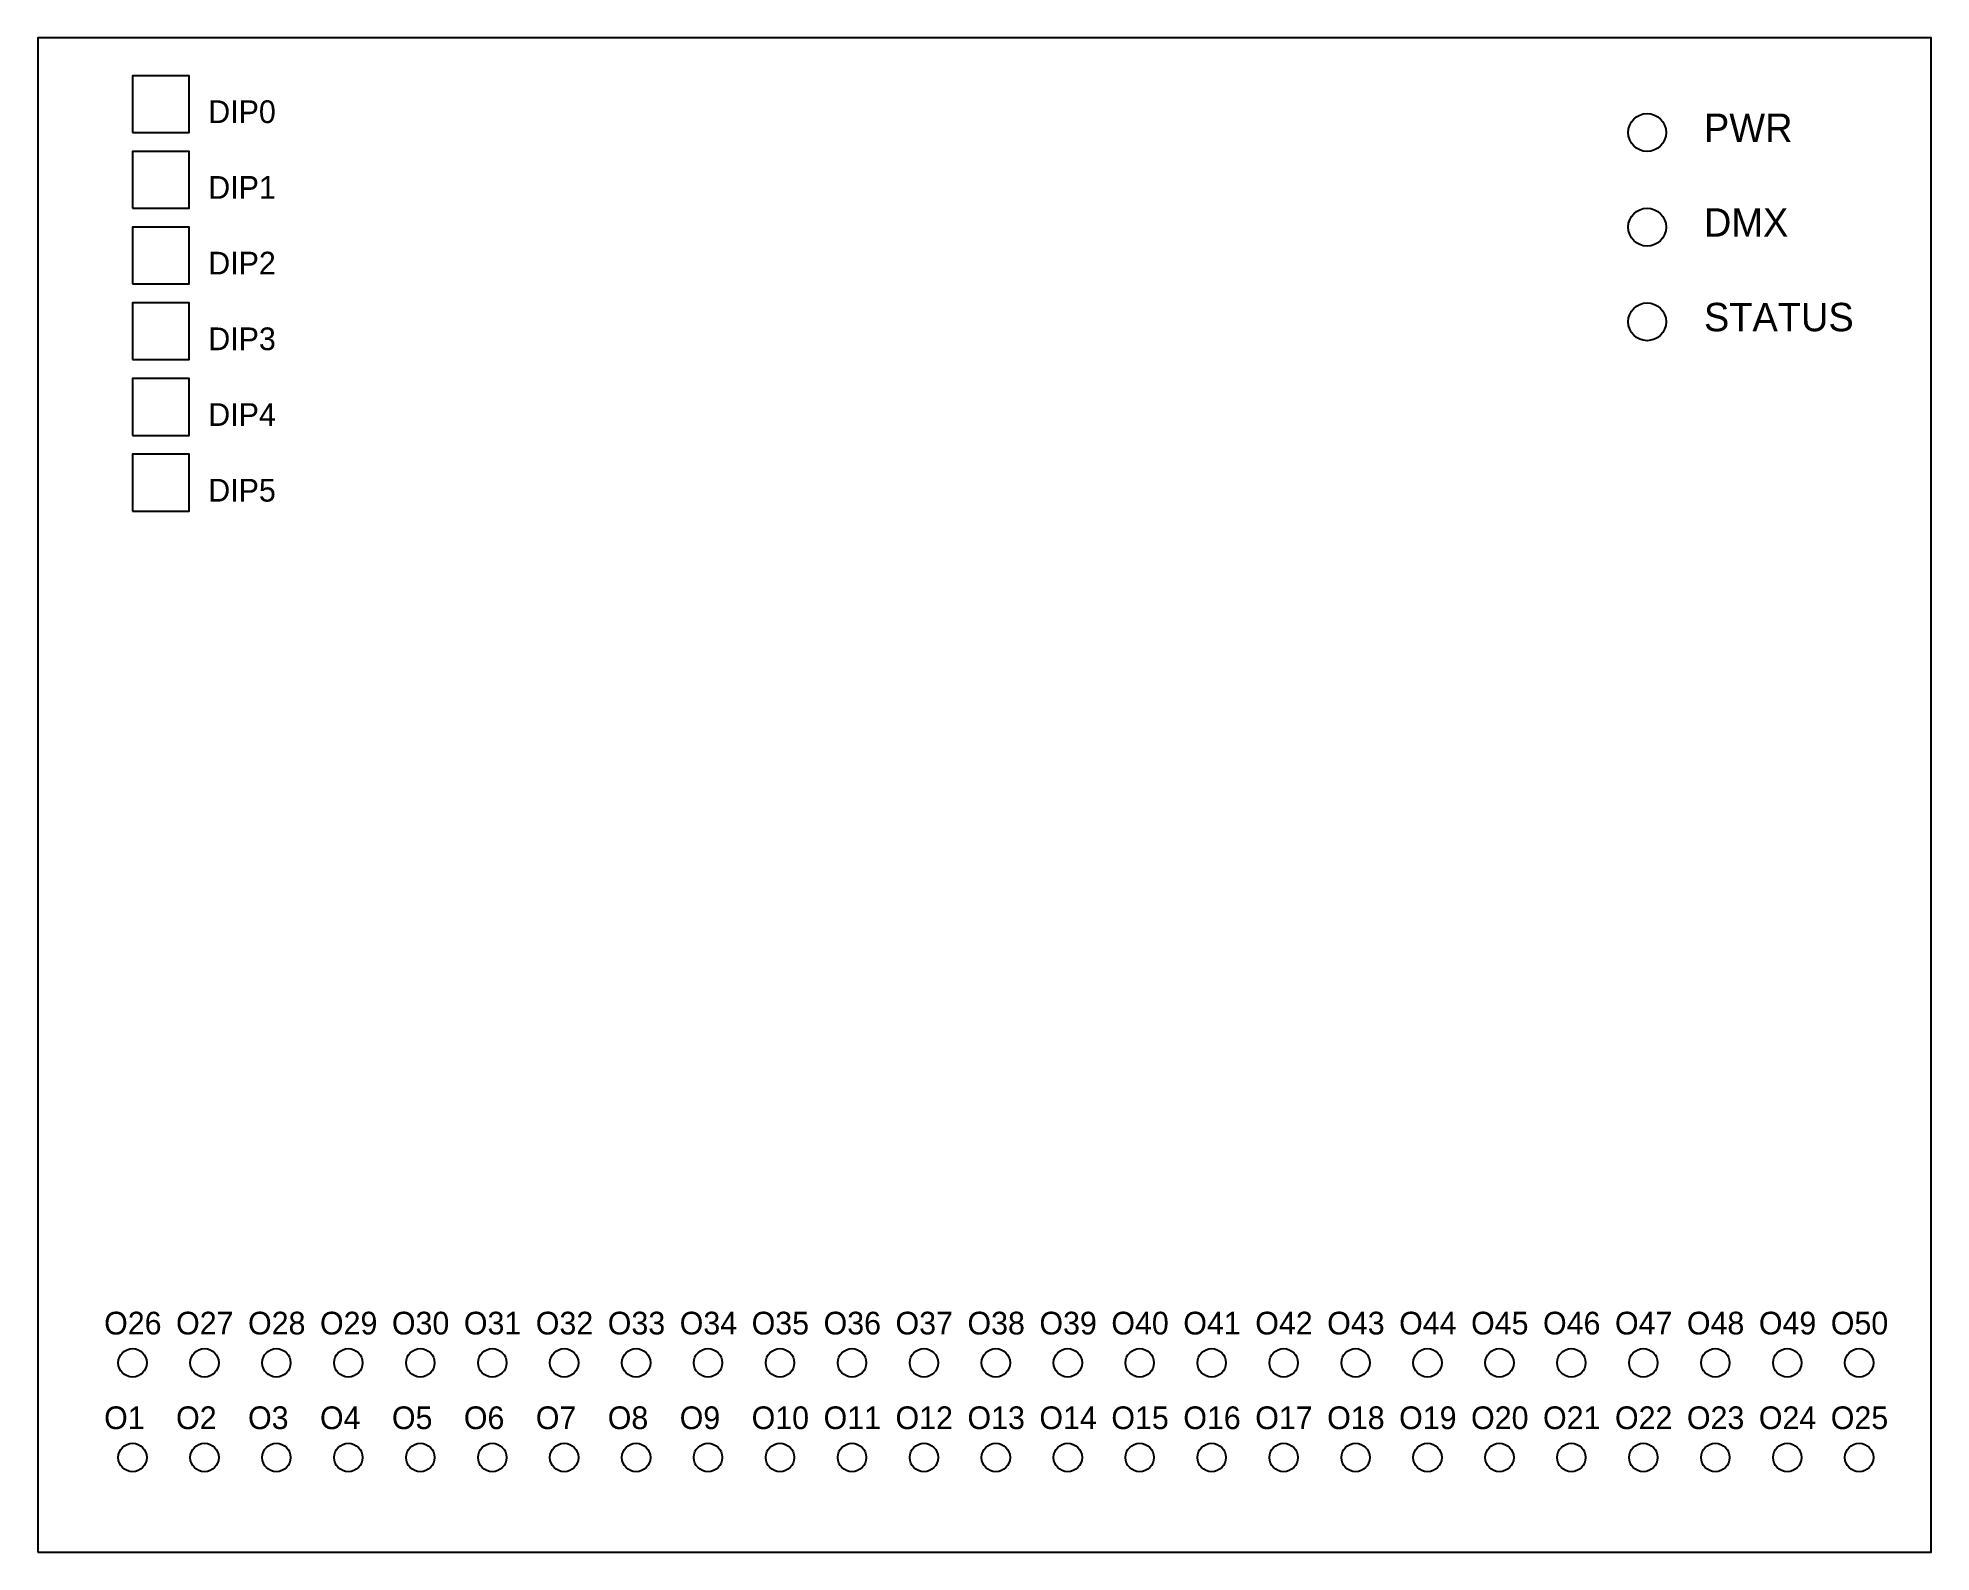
# Model space of a CAD drawing. Header units: metres. Extents: x 0 to 100, y 0 to 80.
import ezdxf

# ---------------------------------------------------------------- set-up
doc = ezdxf.new("R2010")
doc.units = ezdxf.units.M

msp = doc.modelspace()

# ---------------------------------------------------------------- linework, layer by layer
for points in [[(0, 0), (100, 0), (100, 80), (0, 80), (0, 0)], [(5, 75), (8, 75), (8, 78), (5, 78), (5, 75)], [(5, 71), (8, 71), (8, 74), (5, 74), (5, 71)], [(5, 67), (8, 67), (8, 70), (5, 70), (5, 67)], [(5, 63), (8, 63), (8, 66), (5, 66), (5, 63)], [(5, 59), (8, 59), (8, 62), (5, 62), (5, 59)], [(5, 55), (8, 55), (8, 58), (5, 58), (5, 55)]]:
    msp.add_lwpolyline(points, close=True)
for centre, radius in [((85, 75), 1), ((85, 70), 1), ((85, 65), 1), ((5, 10), 0.75), ((8.8, 10), 0.75), ((12.6, 10), 0.75), ((16.4, 10), 0.75), ((20.2, 10), 0.75), ((24, 10), 0.75), ((27.8, 10), 0.75), ((31.6, 10), 0.75), ((35.4, 10), 0.75), ((39.2, 10), 0.75), ((43, 10), 0.75), ((46.8, 10), 0.75), ((50.6, 10), 0.75), ((54.4, 10), 0.75), ((58.2, 10), 0.75), ((62, 10), 0.75), ((65.8, 10), 0.75), ((69.6, 10), 0.75), ((73.4, 10), 0.75), ((77.2, 10), 0.75), ((81, 10), 0.75), ((84.8, 10), 0.75), ((88.6, 10), 0.75), ((92.4, 10), 0.75), ((96.2, 10), 0.75), ((5, 5), 0.75), ((8.8, 5), 0.75), ((12.6, 5), 0.75), ((16.4, 5), 0.75), ((20.2, 5), 0.75), ((24, 5), 0.75), ((27.8, 5), 0.75), ((31.6, 5), 0.75), ((35.4, 5), 0.75), ((39.2, 5), 0.75), ((43, 5), 0.75), ((46.8, 5), 0.75), ((50.6, 5), 0.75), ((54.4, 5), 0.75), ((58.2, 5), 0.75), ((62, 5), 0.75), ((65.8, 5), 0.75), ((69.6, 5), 0.75), ((73.4, 5), 0.75), ((77.2, 5), 0.75), ((81, 5), 0.75), ((84.8, 5), 0.75), ((88.6, 5), 0.75), ((92.4, 5), 0.75), ((96.2, 5), 0.75)]:
    msp.add_circle(centre, radius)

# ---------------------------------------------------------------- texts
for s, height, p in [('DIP0', 1.2, (9, 75.5)), ('PWR', 1.5, (88, 74.5)), ('DIP1', 1.2, (9, 71.5)), ('DMX', 1.5, (88, 69.5)), ('DIP2', 1.2, (9, 67.5)), ('STATUS', 1.5, (88, 64.5)), ('DIP3', 1.2, (9, 63.5)), ('DIP4', 1.2, (9, 59.5)), ('DIP5', 1.2, (9, 55.5)), ('O26', 1.2, (3.5, 11.5)), ('O27', 1.2, (7.3, 11.5)), ('O28', 1.2, (11.1, 11.5)), ('O29', 1.2, (14.9, 11.5)), ('O30', 1.2, (18.7, 11.5)), ('O31', 1.2, (22.5, 11.5)), ('O32', 1.2, (26.3, 11.5)), ('O33', 1.2, (30.1, 11.5)), ('O34', 1.2, (33.9, 11.5)), ('O35', 1.2, (37.7, 11.5)), ('O36', 1.2, (41.5, 11.5)), ('O37', 1.2, (45.3, 11.5)), ('O38', 1.2, (49.1, 11.5)), ('O39', 1.2, (52.9, 11.5)), ('O40', 1.2, (56.7, 11.5)), ('O41', 1.2, (60.5, 11.5)), ('O42', 1.2, (64.3, 11.5)), ('O43', 1.2, (68.1, 11.5)), ('O44', 1.2, (71.9, 11.5)), ('O45', 1.2, (75.7, 11.5)), ('O46', 1.2, (79.5, 11.5)), ('O47', 1.2, (83.3, 11.5)), ('O48', 1.2, (87.1, 11.5)), ('O49', 1.2, (90.9, 11.5)), ('O50', 1.2, (94.7, 11.5)), ('O1', 1.2, (3.5, 6.5)), ('O2', 1.2, (7.3, 6.5)), ('O3', 1.2, (11.1, 6.5)), ('O4', 1.2, (14.9, 6.5)), ('O5', 1.2, (18.7, 6.5)), ('O6', 1.2, (22.5, 6.5)), ('O7', 1.2, (26.3, 6.5)), ('O8', 1.2, (30.1, 6.5)), ('O9', 1.2, (33.9, 6.5)), ('O10', 1.2, (37.7, 6.5)), ('O11', 1.2, (41.5, 6.5)), ('O12', 1.2, (45.3, 6.5)), ('O13', 1.2, (49.1, 6.5)), ('O14', 1.2, (52.9, 6.5)), ('O15', 1.2, (56.7, 6.5)), ('O16', 1.2, (60.5, 6.5)), ('O17', 1.2, (64.3, 6.5)), ('O18', 1.2, (68.1, 6.5)), ('O19', 1.2, (71.9, 6.5)), ('O20', 1.2, (75.7, 6.5)), ('O21', 1.2, (79.5, 6.5)), ('O22', 1.2, (83.3, 6.5)), ('O23', 1.2, (87.1, 6.5)), ('O24', 1.2, (90.9, 6.5)), ('O25', 1.2, (94.7, 6.5))]:
    msp.add_text(s, height=height).set_placement(p)

doc.saveas('drawing.dxf')
